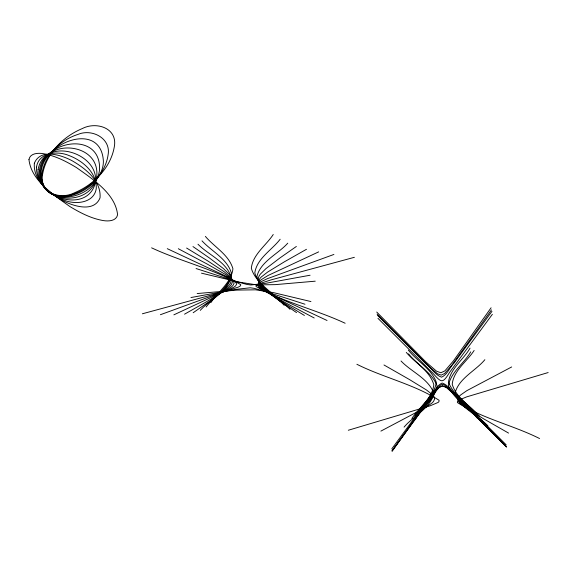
<?xml version="1.0" encoding="UTF-8"?>
<svg xmlns="http://www.w3.org/2000/svg" width="577" height="577" viewBox="0 0 577 577"><rect width="100%" height="100%" fill="white"/><g stroke="black" fill="none" stroke-linecap="round" stroke-linejoin="round"><path stroke-width="0.87" d="M491.077 307.801L453.421 360.885L444.867 370.896L440.886 372.764L436.529 371.199L425.826 361.902L376.716 312.042M392.158 450.774L429.807 397.69L438.361 387.679L442.343 385.804L446.699 387.369L457.402 396.666L506.512 446.533M491.453 309.899L452.217 364.65L444.622 373.507L441.21 375.122L437.467 373.766L427.997 365.537L377.091 314.083M392.158 451.207L431.394 396.457L438.989 387.6L442.4 385.984L446.144 387.333L455.614 395.57L506.519 447.016M491.957 311.335L454.149 362.969C449.728 367.181 447.427 374.661 441.556 377.185C435.08 375.014 431.387 367.859 426.05 363.964L377.574 315.395M391.783 448.877L429.591 397.243C434.012 393.031 436.313 385.551 442.177 383.027C448.654 385.198 452.354 392.353 457.691 396.248L506.166 444.817M492.361 314.321L449.433 372.591C442.436 384.174 441.369 382.587 432.844 373.175L377.978 318.345M391.971 450.904L434.892 392.634C441.888 381.051 442.956 382.638 451.488 392.05L506.354 446.879M414.762 416.197C421.16 404.903 434.366 395.844 436.335 382.363C431.553 368.768 416.919 361.065 408.357 350.138M470.039 348.147C463.641 359.435 450.435 368.501 448.473 381.974C453.248 395.57 467.882 403.273 476.443 414.207M414.827 419.883C421.34 408.494 434.834 399.558 437.164 386.042C432.072 372.453 417.2 364.852 408.538 353.824M470.738 351.847C464.233 363.236 450.738 372.172 448.408 385.688C453.5 399.277 468.365 406.879 477.028 417.907M210.994 302.492C218.048 291.587 231.492 282.528 232.92 268.752C228.961 254.782 214.247 246.97 205.39 236.411M273.246 234.493C266.192 245.398 252.748 254.45 251.32 268.233C255.279 282.196 269.993 290.015 278.85 300.574M411.884 418.476C418.938 407.571 432.382 398.512 433.81 384.736C429.851 370.766 415.137 362.947 406.28 352.396M474.135 350.47C467.082 361.382 453.637 370.434 452.209 384.217C456.169 398.18 470.882 405.999 479.739 416.558M206.104 306.978C214.319 296.21 229.386 287.764 231.456 273.347C227.453 258.821 211.543 251.334 202.008 240.854M280.155 239.246C271.933 250.007 256.873 258.453 254.796 272.871C258.799 287.396 274.717 294.883 284.245 305.363M404.073 427.124C413.24 416.017 430.298 408.502 433.926 393.579C428.826 378.649 411.228 371.862 401.029 360.986M484.86 359.702C475.686 370.816 458.636 378.332 455.008 393.254C460.1 408.184 477.698 414.964 487.897 425.84M200.255 310.368C209.956 299.485 227.497 292.157 231.132 276.924C226.379 261.684 208.434 254.926 197.976 244.222M287.75 243.191C278.049 254.075 260.508 261.403 256.866 276.628C261.626 291.875 279.571 298.634 290.022 309.337M193.18 312.734L209.639 301.23L223.602 290.592L229.148 285.139L230.526 283.119L231.536 279.614L230.512 276.116L229.112 274.097L223.537 268.658L209.501 258.042L192.978 246.574M296.369 246.466L279.917 257.969L265.954 268.615L260.407 274.068L259.023 276.087L258.013 279.585L259.044 283.091L260.436 285.103L266.019 290.548L280.047 301.165L296.571 312.633M184.539 314.191L206.653 301.663L223.508 291.349L229.797 286.437L231.355 284.663L232.538 281.605L231.543 278.532L230.108 276.729L224.121 271.688L207.929 261.028L186.609 248.045M306.474 249.293L284.36 261.821L267.512 272.142L261.215 277.054L259.664 278.821L258.482 281.879L259.47 284.959L260.912 286.762L266.891 291.796L283.091 302.463L304.404 315.446M380.892 431.106L425.682 407.427L431.985 403.034L433.515 401.491L434.69 398.851L433.76 396.183L432.382 394.589L426.497 390.009L409.396 379.507L383.979 364.974M511.669 366.958L466.88 390.636L460.569 395.029L459.047 396.572L457.871 399.212L458.794 401.888L460.179 403.474L466.065 408.054L483.165 418.556L508.582 433.096M173.872 314.84L224.388 291.27L231.226 287.072L232.877 285.608L234.161 283.083L233.216 280.516L231.766 278.979L225.513 274.486L206.955 263.934L178.322 248.723M318.663 251.875L268.146 275.445L261.309 279.643L259.657 281.114L258.366 283.632L259.318 286.199L260.761 287.735L267.014 292.229L285.579 302.781L314.213 317.992M160.399 314.717L226.819 290.534L233.757 287.245L235.38 286.127L236.649 284.216L235.784 282.24L234.399 281.021L228.203 277.27L167.265 248.673M333.91 254.45L267.49 278.633L260.559 281.922L258.936 283.04L257.659 284.944L258.532 286.928L259.91 288.147L266.112 291.897L327.044 320.487M348.313 430.247L429.952 405.883L438.058 402.465L438.909 401.722L439.09 400.287C414.077 384.268 383.402 377.589 356.882 364.275M548.15 372.554L466.512 396.926L458.405 400.337L457.554 401.087L457.366 402.522C482.386 418.534 513.061 425.213 539.574 438.534M142.375 313.787L225.802 291.154L238.525 287.036L240.58 285.759L240.746 284.612C213.043 268.745 180.529 261.395 151.614 247.836M354.386 257.306L270.959 279.932L258.229 284.05L256.174 285.327L256.015 286.48C283.718 302.348 316.232 309.698 345.147 323.25M310.087 275.229L265.225 283.394L250.779 284.988L246.588 284.367L237.183 281.749L196.079 268.543M190.973 297.537L235.834 289.38L250.281 287.786L254.471 288.399L263.877 291.024L304.981 304.23M315.237 281.179L275.215 284.641L256.729 284.901L238.892 282.081L201.481 273.166M197.175 293.549L237.197 290.087L255.69 289.827L273.527 292.647L310.931 301.555M41.075 174.218C43.499 215.791 103.903 192.141 103.377 161.07C100.953 119.497 40.549 143.146 41.075 174.218M40.282 172.804C40.217 210.771 98.71 200.32 99.59 168.116C99.655 130.15 41.162 140.6 40.282 172.804M38.096 169.566C35.889 199.029 89.63 214.413 95.594 181.351C97.801 151.888 44.061 136.504 38.096 169.566M36.502 167.179C35.904 183.003 50.242 195.033 63.903 200.096C75.176 204.922 94.282 203.313 96.28 188.405C96.878 172.588 82.54 160.557 68.872 155.494C57.606 150.662 38.493 152.278 36.502 167.179M39.366 170.842C37.058 204.532 93.236 208.218 96.835 175.271C99.136 141.574 42.965 137.889 39.366 170.842M41.883 173.973C38.717 190.634 57.974 200.544 71.909 194.557C89.608 189.025 105.353 173.792 108.072 154.982C111.238 138.329 91.981 128.419 78.039 134.398C60.347 139.937 44.595 155.163 41.883 173.973M28.965 159.468C31.071 180.63 54.05 195.163 69.904 206.544C80.217 212.805 91.245 218.524 103.261 220.573C108.389 221.438 116.33 221.142 117.578 214.767C115.472 193.605 92.493 179.079 76.64 167.698C66.319 161.43 55.298 155.718 43.275 153.67C38.154 152.804 30.213 153.1 28.965 159.468M42.604 174.24C38.782 193.158 60.441 200.111 74.534 192.747C93.647 184.828 110.596 167.95 114.26 147.056C118.083 128.137 96.417 121.192 82.331 128.548C63.21 136.468 46.268 153.345 42.604 174.24M34.346 163.255C32.968 180.327 49.117 192.805 62.417 200.457C73.135 206.155 93.964 212.899 100.037 197.875C101.422 180.803 85.273 168.325 71.974 160.666C61.256 154.968 40.426 148.231 34.346 163.255"/></g></svg>
